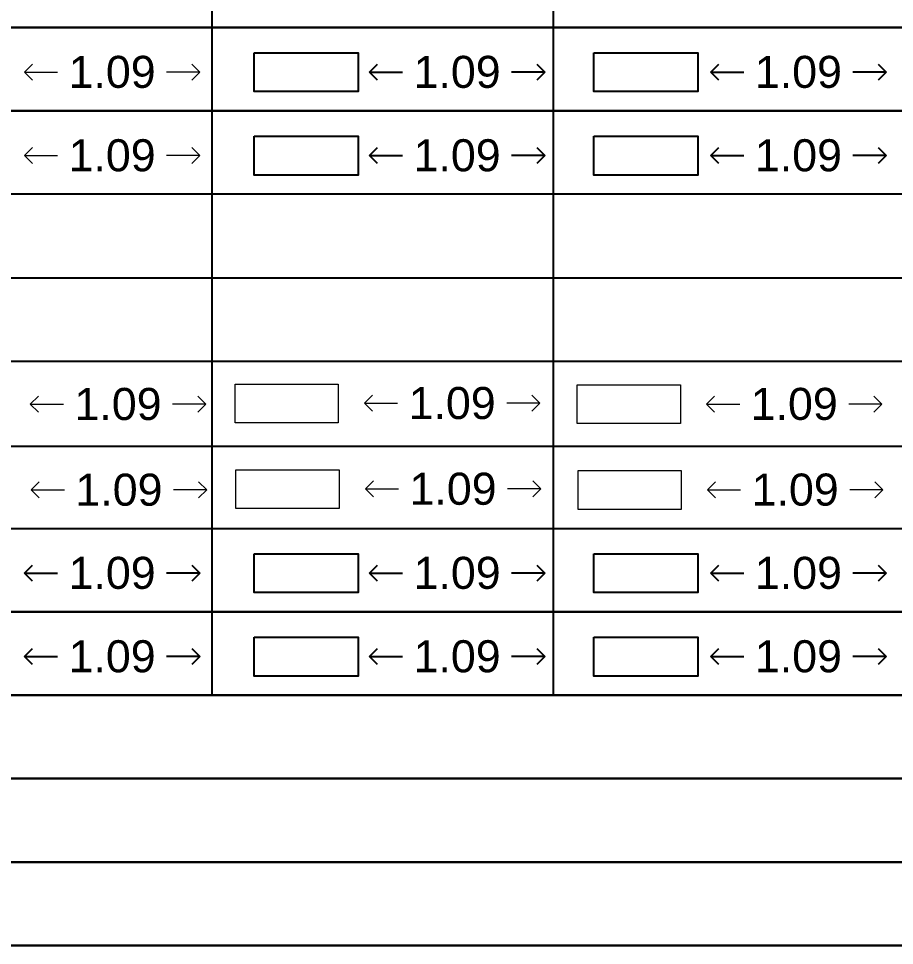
# Model space of a CAD drawing. Header units: millimetres. Extents: x -9481 to -9286, y 28706 to 28853.
# Drawn here: x -9452.65 to -9447.18, y 28750.97 to 28756.75 of the extents above; entities that cross this region are included whole.
import ezdxf

# ---------------------------------------------------------------- set-up
doc = ezdxf.new("R2010")
doc.units = ezdxf.units.MM
doc.header["$PDMODE"] = 34
doc.header["$PDSIZE"] = -15
doc.linetypes.add('CONTINULUS', pattern=[0])
for name, color, linetype, lineweight in [('BLK_1_FLR_2_REGULAR_ROOM_1', 7, 'Continuous', 0), ('BLK_1_FLR_3_SERVICE_FLOOR', 7, 'Continuous', 0), ('BLK_1_FLR_3_SERVICE_FLOOR_EXISTING', 7, 'Continuous', 0), ('BLK_1_FLR_4_SERVICE_FLOOR', 7, 'Continuous', 0), ('BLK_1_FLR_4_SERVICE_FLOOR_EXISTING', 7, 'Continuous', 0), ('BLK_1_FLR_5_SERVICE_FLOOR', 7, 'Continuous', 0), ('BLK_1_FLR_5_SERVICE_FLOOR_EXISTING', 7, 'Continuous', 0), ('PLAN', 7, 'Continuous', 40)]:
    doc.layers.add(name, color=color, linetype=linetype, lineweight=lineweight)
for name, color, linetype in [('BLK_1_FLR_2_ROOM_1_MEZ_AREA_1', 11, 'Continuous'), ('BLK_1_FLR_2_ROOM_2_MEZ_AREA_1', 11, 'Continuous'), ('BLK_1_FLR_3_REGULAR_ROOM_1', 7, 'Continuous'), ('BLK_1_FLR_3_ROOM_1_MEZ_AREA_1', 11, 'Continuous'), ('BLK_1_FLR_3_ROOM_2_MEZ_AREA_1', 11, 'Continuous'), ('BLK_1_FLR_4_ROOM_1_MEZ_AREA_1', 11, 'Continuous'), ('BLK_1_FLR_4_ROOM_2_MEZ_AREA_1', 11, 'Continuous'), ('BLK_1_PLANTATION_GREENSTRIP', 7, 'Continuous')]:
    doc.layers.add(name, color=color, linetype=linetype)
doc.layers.add('BLK_1_FLR_4_REGULAR_ROOM_1', color=7, linetype='Continuous', plot=False)
doc.styles.add('Arial', font='arial.ttf', dxfattribs={"height": 0.2})
doc.styles.add('style2', font='arial.ttf', dxfattribs={"height": 0.3})
doc.dimstyles.new('INT DIM', dxfattribs={"dimtxt": 0.3, "dimasz": 0.1, "dimexe": 0.18, "dimexo": 0.0625, "dimgap": 0.09, "dimtad": 0, "dimzin": 0, "dimdsep": 46, "dimtxsty": 'style2', "dimblk": 'OPEN90', "dimcen": 0.09, "dimse1": 1, "dimse2": 1, "dimclrd": 250, "dimclrt": 256, "dimadec": 0, "dimazin": 0, "dimtfac": 1, "dimtofl": 0, "dimtmove": 0, "dimatfit": 3, "dimfxl": 0, "dimtolj": 1, "dimtzin": 0, "dimlwd": -1, "dimarcsym": 0})

# ---------------------------------------------------------------- blocks, each defined once
blk = doc.blocks.new('J4')
blk.add_lwpolyline([(-9435.4551, 28796.7712), (-9396.4272, 28796.7712), (-9396.4272, 28795.9979), (-9435.4551, 28795.9979), (-9435.4551, 28796.7712)], close=True)
blk = doc.blocks.new('_Open90')
at = {"layer": 'PLAN', "color": 0, "lineweight": -2}
for p, q in [((0, 0), (-1, 0)), ((-0.5, 0.5), (0, 0)), ((0, 0), (-0.5, -0.5))]:
    blk.add_line(p, q, dxfattribs=at)
blk = doc.blocks.new('*D186')
at = {"layer": 'BLK_1_FLR_2_REGULAR_ROOM_1', "color": 250}
for p, q in [((-9452.509323, 28756.418424), (-9452.402135, 28756.418424)), ((-9451.614347, 28756.418424), (-9451.721535, 28756.418424))]:
    blk.add_line(p, q, dxfattribs=at)
at = {"layer": 'Defpoints', "color": 0}
for p in [(-9452.609323, 28756.538499), (-9451.514347, 28756.538499), (-9451.514347, 28756.418424)]:
    blk.add_point(p, dxfattribs=at)
at = {"layer": 'BLK_1_FLR_2_REGULAR_ROOM_1', "color": 250, "xscale": 0.1, "yscale": 0.1, "zscale": 0.1, "rotation": 180}
blk.add_blockref('_Open90', (-9452.609323, 28756.418424), dxfattribs=at)
at = {"layer": 'BLK_1_FLR_2_REGULAR_ROOM_1', "color": 250, "xscale": 0.1, "yscale": 0.1, "zscale": 0.1}
blk.add_blockref('_Open90', (-9451.514347, 28756.418424), dxfattribs=at)
at = {"layer": 'BLK_1_FLR_2_REGULAR_ROOM_1', "linetype": 'CONTINULUS', "ltscale": 0.05, "insert": (-9452.061835, 28756.418424), "char_height": 0.2, "attachment_point": 5, "style": 'Arial'}
blk.add_mtext('\\A1;1.09', dxfattribs=at)
blk = doc.blocks.new('*D187')
at = {"layer": 'BLK_1_FLR_3_REGULAR_ROOM_1', "color": 250}
for p, q in [((-9450.355799, 28756.418424), (-9450.248611, 28756.418424)), ((-9449.460823, 28756.418424), (-9449.568011, 28756.418424))]:
    blk.add_line(p, q, dxfattribs=at)
at = {"layer": 'Defpoints', "color": 0}
for p in [(-9450.455799, 28756.538499), (-9449.360823, 28756.538499), (-9449.360823, 28756.418424)]:
    blk.add_point(p, dxfattribs=at)
at = {"layer": 'BLK_1_FLR_3_REGULAR_ROOM_1', "color": 250, "xscale": 0.1, "yscale": 0.1, "zscale": 0.1, "rotation": 180}
blk.add_blockref('_Open90', (-9450.455799, 28756.418424), dxfattribs=at)
at = {"layer": 'BLK_1_FLR_3_REGULAR_ROOM_1', "color": 250, "xscale": 0.1, "yscale": 0.1, "zscale": 0.1}
blk.add_blockref('_Open90', (-9449.360823, 28756.418424), dxfattribs=at)
at = {"layer": 'BLK_1_FLR_3_REGULAR_ROOM_1', "linetype": 'CONTINULUS', "ltscale": 0.05, "insert": (-9449.908311, 28756.418424), "char_height": 0.2, "attachment_point": 5, "style": 'Arial'}
blk.add_mtext('\\A1;1.09', dxfattribs=at)
blk = doc.blocks.new('*D188')
at = {"layer": 'BLK_1_FLR_4_REGULAR_ROOM_1', "color": 250}
for p, q in [((-9448.225369, 28756.418424), (-9448.118181, 28756.418424)), ((-9447.330393, 28756.418424), (-9447.437581, 28756.418424))]:
    blk.add_line(p, q, dxfattribs=at)
at = {"layer": 'Defpoints', "color": 0}
for p in [(-9448.325369, 28756.538499), (-9447.230393, 28756.538499), (-9447.230393, 28756.418424)]:
    blk.add_point(p, dxfattribs=at)
at = {"layer": 'BLK_1_FLR_4_REGULAR_ROOM_1', "color": 250, "xscale": 0.1, "yscale": 0.1, "zscale": 0.1, "rotation": 180}
blk.add_blockref('_Open90', (-9448.325369, 28756.418424), dxfattribs=at)
at = {"layer": 'BLK_1_FLR_4_REGULAR_ROOM_1', "color": 250, "xscale": 0.1, "yscale": 0.1, "zscale": 0.1}
blk.add_blockref('_Open90', (-9447.230393, 28756.418424), dxfattribs=at)
at = {"layer": 'BLK_1_FLR_4_REGULAR_ROOM_1', "linetype": 'CONTINULUS', "ltscale": 0.05, "insert": (-9447.777881, 28756.418424), "char_height": 0.2, "attachment_point": 5, "style": 'Arial'}
blk.add_mtext('\\A1;1.09', dxfattribs=at)
blk = doc.blocks.new('*D193')
at = {"layer": 'BLK_1_FLR_2_REGULAR_ROOM_1', "color": 250}
for p, q in [((-9452.509323, 28755.897777), (-9452.402135, 28755.897777)), ((-9451.614347, 28755.897777), (-9451.721535, 28755.897777))]:
    blk.add_line(p, q, dxfattribs=at)
at = {"layer": 'Defpoints', "color": 0}
for p in [(-9452.609323, 28756.017852), (-9451.514347, 28756.017852), (-9451.514347, 28755.897777)]:
    blk.add_point(p, dxfattribs=at)
at = {"layer": 'BLK_1_FLR_2_REGULAR_ROOM_1', "color": 250, "xscale": 0.1, "yscale": 0.1, "zscale": 0.1, "rotation": 180}
blk.add_blockref('_Open90', (-9452.609323, 28755.897777), dxfattribs=at)
at = {"layer": 'BLK_1_FLR_2_REGULAR_ROOM_1', "color": 250, "xscale": 0.1, "yscale": 0.1, "zscale": 0.1}
blk.add_blockref('_Open90', (-9451.514347, 28755.897777), dxfattribs=at)
at = {"layer": 'BLK_1_FLR_2_REGULAR_ROOM_1', "linetype": 'CONTINULUS', "ltscale": 0.05, "insert": (-9452.061835, 28755.897777), "char_height": 0.2, "attachment_point": 5, "style": 'Arial'}
blk.add_mtext('\\A1;1.09', dxfattribs=at)
blk = doc.blocks.new('*D194')
at = {"layer": 'BLK_1_FLR_3_REGULAR_ROOM_1', "color": 250}
for p, q in [((-9450.355799, 28755.897777), (-9450.248611, 28755.897777)), ((-9449.460823, 28755.897777), (-9449.568011, 28755.897777))]:
    blk.add_line(p, q, dxfattribs=at)
at = {"layer": 'Defpoints', "color": 0}
for p in [(-9450.455799, 28756.017852), (-9449.360823, 28756.017852), (-9449.360823, 28755.897777)]:
    blk.add_point(p, dxfattribs=at)
at = {"layer": 'BLK_1_FLR_3_REGULAR_ROOM_1', "color": 250, "xscale": 0.1, "yscale": 0.1, "zscale": 0.1, "rotation": 180}
blk.add_blockref('_Open90', (-9450.455799, 28755.897777), dxfattribs=at)
at = {"layer": 'BLK_1_FLR_3_REGULAR_ROOM_1', "color": 250, "xscale": 0.1, "yscale": 0.1, "zscale": 0.1}
blk.add_blockref('_Open90', (-9449.360823, 28755.897777), dxfattribs=at)
at = {"layer": 'BLK_1_FLR_3_REGULAR_ROOM_1', "linetype": 'CONTINULUS', "ltscale": 0.05, "insert": (-9449.908311, 28755.897777), "char_height": 0.2, "attachment_point": 5, "style": 'Arial'}
blk.add_mtext('\\A1;1.09', dxfattribs=at)
blk = doc.blocks.new('*D195')
at = {"layer": 'BLK_1_FLR_4_REGULAR_ROOM_1', "color": 250}
for p, q in [((-9448.225369, 28755.897777), (-9448.118181, 28755.897777)), ((-9447.330393, 28755.897777), (-9447.437581, 28755.897777))]:
    blk.add_line(p, q, dxfattribs=at)
at = {"layer": 'Defpoints', "color": 0}
for p in [(-9448.325369, 28756.017852), (-9447.230393, 28756.017852), (-9447.230393, 28755.897777)]:
    blk.add_point(p, dxfattribs=at)
at = {"layer": 'BLK_1_FLR_4_REGULAR_ROOM_1', "color": 250, "xscale": 0.1, "yscale": 0.1, "zscale": 0.1, "rotation": 180}
blk.add_blockref('_Open90', (-9448.325369, 28755.897777), dxfattribs=at)
at = {"layer": 'BLK_1_FLR_4_REGULAR_ROOM_1', "color": 250, "xscale": 0.1, "yscale": 0.1, "zscale": 0.1}
blk.add_blockref('_Open90', (-9447.230393, 28755.897777), dxfattribs=at)
at = {"layer": 'BLK_1_FLR_4_REGULAR_ROOM_1', "linetype": 'CONTINULUS', "ltscale": 0.05, "insert": (-9447.777881, 28755.897777), "char_height": 0.2, "attachment_point": 5, "style": 'Arial'}
blk.add_mtext('\\A1;1.09', dxfattribs=at)
blk = doc.blocks.new('*D270')
at = {"layer": 'BLK_1_FLR_2_ROOM_1_MEZ_AREA_1', "color": 250, "ltscale": 0.05}
for p, q in [((-9452.509323, 28753.291536), (-9452.402135, 28753.291536)), ((-9451.614347, 28753.291536), (-9451.721535, 28753.291536))]:
    blk.add_line(p, q, dxfattribs=at)
at = {"layer": 'Defpoints', "color": 0}
for p in [(-9452.609323, 28753.411611), (-9451.514347, 28753.411611), (-9451.514347, 28753.291536)]:
    blk.add_point(p, dxfattribs=at)
at = {"layer": 'BLK_1_FLR_2_ROOM_1_MEZ_AREA_1', "color": 250, "xscale": 0.1, "yscale": 0.1, "zscale": 0.1, "rotation": 180}
blk.add_blockref('_Open90', (-9452.609323, 28753.291536), dxfattribs=at)
at = {"layer": 'BLK_1_FLR_2_ROOM_1_MEZ_AREA_1', "color": 250, "xscale": 0.1, "yscale": 0.1, "zscale": 0.1}
blk.add_blockref('_Open90', (-9451.514347, 28753.291536), dxfattribs=at)
at = {"layer": 'BLK_1_FLR_2_ROOM_1_MEZ_AREA_1', "linetype": 'CONTINULUS', "ltscale": 0.05, "insert": (-9452.061835, 28753.291536), "char_height": 0.2, "attachment_point": 5, "style": 'Arial'}
blk.add_mtext('\\A1;1.09', dxfattribs=at)
blk = doc.blocks.new('*D271')
at = {"layer": 'BLK_1_FLR_3_ROOM_1_MEZ_AREA_1', "color": 250, "ltscale": 0.05}
for p, q in [((-9450.355799, 28753.291536), (-9450.248611, 28753.291536)), ((-9449.460823, 28753.291536), (-9449.568011, 28753.291536))]:
    blk.add_line(p, q, dxfattribs=at)
at = {"layer": 'Defpoints', "color": 0}
for p in [(-9450.455799, 28753.411611), (-9449.360823, 28753.411611), (-9449.360823, 28753.291536)]:
    blk.add_point(p, dxfattribs=at)
at = {"layer": 'BLK_1_FLR_3_ROOM_1_MEZ_AREA_1', "color": 250, "xscale": 0.1, "yscale": 0.1, "zscale": 0.1, "rotation": 180}
blk.add_blockref('_Open90', (-9450.455799, 28753.291536), dxfattribs=at)
at = {"layer": 'BLK_1_FLR_3_ROOM_1_MEZ_AREA_1', "color": 250, "xscale": 0.1, "yscale": 0.1, "zscale": 0.1}
blk.add_blockref('_Open90', (-9449.360823, 28753.291536), dxfattribs=at)
at = {"layer": 'BLK_1_FLR_3_ROOM_1_MEZ_AREA_1', "linetype": 'CONTINULUS', "ltscale": 0.05, "insert": (-9449.908311, 28753.291536), "char_height": 0.2, "attachment_point": 5, "style": 'Arial'}
blk.add_mtext('\\A1;1.09', dxfattribs=at)
blk = doc.blocks.new('*D272')
at = {"layer": 'BLK_1_FLR_4_ROOM_1_MEZ_AREA_1', "color": 250, "ltscale": 0.05}
for p, q in [((-9448.225369, 28753.291536), (-9448.118181, 28753.291536)), ((-9447.330393, 28753.291536), (-9447.437581, 28753.291536))]:
    blk.add_line(p, q, dxfattribs=at)
at = {"layer": 'Defpoints', "color": 0}
for p in [(-9448.325369, 28753.411611), (-9447.230393, 28753.411611), (-9447.230393, 28753.291536)]:
    blk.add_point(p, dxfattribs=at)
at = {"layer": 'BLK_1_FLR_4_ROOM_1_MEZ_AREA_1', "color": 250, "xscale": 0.1, "yscale": 0.1, "zscale": 0.1, "rotation": 180}
blk.add_blockref('_Open90', (-9448.325369, 28753.291536), dxfattribs=at)
at = {"layer": 'BLK_1_FLR_4_ROOM_1_MEZ_AREA_1', "color": 250, "xscale": 0.1, "yscale": 0.1, "zscale": 0.1}
blk.add_blockref('_Open90', (-9447.230393, 28753.291536), dxfattribs=at)
at = {"layer": 'BLK_1_FLR_4_ROOM_1_MEZ_AREA_1', "linetype": 'CONTINULUS', "ltscale": 0.05, "insert": (-9447.777881, 28753.291536), "char_height": 0.2, "attachment_point": 5, "style": 'Arial'}
blk.add_mtext('\\A1;1.09', dxfattribs=at)
blk = doc.blocks.new('*D277')
at = {"layer": 'BLK_1_FLR_2_ROOM_2_MEZ_AREA_1', "color": 250, "ltscale": 0.05}
for p, q in [((-9452.509323, 28752.770889), (-9452.402135, 28752.770889)), ((-9451.614347, 28752.770889), (-9451.721535, 28752.770889))]:
    blk.add_line(p, q, dxfattribs=at)
at = {"layer": 'Defpoints', "color": 0}
for p in [(-9452.609323, 28752.890964), (-9451.514347, 28752.890964), (-9451.514347, 28752.770889)]:
    blk.add_point(p, dxfattribs=at)
at = {"layer": 'BLK_1_FLR_2_ROOM_2_MEZ_AREA_1', "color": 250, "xscale": 0.1, "yscale": 0.1, "zscale": 0.1, "rotation": 180}
blk.add_blockref('_Open90', (-9452.609323, 28752.770889), dxfattribs=at)
at = {"layer": 'BLK_1_FLR_2_ROOM_2_MEZ_AREA_1', "color": 250, "xscale": 0.1, "yscale": 0.1, "zscale": 0.1}
blk.add_blockref('_Open90', (-9451.514347, 28752.770889), dxfattribs=at)
at = {"layer": 'BLK_1_FLR_2_ROOM_2_MEZ_AREA_1', "linetype": 'CONTINULUS', "ltscale": 0.05, "insert": (-9452.061835, 28752.770889), "char_height": 0.2, "attachment_point": 5, "style": 'Arial'}
blk.add_mtext('\\A1;1.09', dxfattribs=at)
blk = doc.blocks.new('*D278')
at = {"layer": 'BLK_1_FLR_3_ROOM_2_MEZ_AREA_1', "color": 250, "ltscale": 0.05}
for p, q in [((-9450.355799, 28752.770889), (-9450.248611, 28752.770889)), ((-9449.460823, 28752.770889), (-9449.568011, 28752.770889))]:
    blk.add_line(p, q, dxfattribs=at)
at = {"layer": 'Defpoints', "color": 0}
for p in [(-9450.455799, 28752.890964), (-9449.360823, 28752.890964), (-9449.360823, 28752.770889)]:
    blk.add_point(p, dxfattribs=at)
at = {"layer": 'BLK_1_FLR_3_ROOM_2_MEZ_AREA_1', "color": 250, "xscale": 0.1, "yscale": 0.1, "zscale": 0.1, "rotation": 180}
blk.add_blockref('_Open90', (-9450.455799, 28752.770889), dxfattribs=at)
at = {"layer": 'BLK_1_FLR_3_ROOM_2_MEZ_AREA_1', "color": 250, "xscale": 0.1, "yscale": 0.1, "zscale": 0.1}
blk.add_blockref('_Open90', (-9449.360823, 28752.770889), dxfattribs=at)
at = {"layer": 'BLK_1_FLR_3_ROOM_2_MEZ_AREA_1', "linetype": 'CONTINULUS', "ltscale": 0.05, "insert": (-9449.908311, 28752.770889), "char_height": 0.2, "attachment_point": 5, "style": 'Arial'}
blk.add_mtext('\\A1;1.09', dxfattribs=at)
blk = doc.blocks.new('*D279')
at = {"layer": 'BLK_1_FLR_4_ROOM_2_MEZ_AREA_1', "color": 250, "ltscale": 0.05}
for p, q in [((-9448.225369, 28752.770889), (-9448.118181, 28752.770889)), ((-9447.330393, 28752.770889), (-9447.437581, 28752.770889))]:
    blk.add_line(p, q, dxfattribs=at)
at = {"layer": 'Defpoints', "color": 0}
for p in [(-9448.325369, 28752.890964), (-9447.230393, 28752.890964), (-9447.230393, 28752.770889)]:
    blk.add_point(p, dxfattribs=at)
at = {"layer": 'BLK_1_FLR_4_ROOM_2_MEZ_AREA_1', "color": 250, "xscale": 0.1, "yscale": 0.1, "zscale": 0.1, "rotation": 180}
blk.add_blockref('_Open90', (-9448.325369, 28752.770889), dxfattribs=at)
at = {"layer": 'BLK_1_FLR_4_ROOM_2_MEZ_AREA_1', "color": 250, "xscale": 0.1, "yscale": 0.1, "zscale": 0.1}
blk.add_blockref('_Open90', (-9447.230393, 28752.770889), dxfattribs=at)
at = {"layer": 'BLK_1_FLR_4_ROOM_2_MEZ_AREA_1', "linetype": 'CONTINULUS', "ltscale": 0.05, "insert": (-9447.777881, 28752.770889), "char_height": 0.2, "attachment_point": 5, "style": 'Arial'}
blk.add_mtext('\\A1;1.09', dxfattribs=at)
blk = doc.blocks.new('*D323')
at = {"layer": 'BLK_1_FLR_3_SERVICE_FLOOR', "color": 250, "ltscale": 0.05}
for p, q in [((-9452.472257, 28754.345585), (-9452.365068, 28754.345585)), ((-9451.57728, 28754.345585), (-9451.684468, 28754.345585))]:
    blk.add_line(p, q, dxfattribs=at)
at = {"layer": 'Defpoints', "color": 0}
for p in [(-9452.572257, 28754.465659), (-9451.47728, 28754.465659), (-9451.47728, 28754.345585)]:
    blk.add_point(p, dxfattribs=at)
at = {"layer": 'BLK_1_FLR_3_SERVICE_FLOOR', "color": 250, "xscale": 0.1, "yscale": 0.1, "zscale": 0.1, "rotation": 180}
blk.add_blockref('_Open90', (-9452.572257, 28754.345585), dxfattribs=at)
at = {"layer": 'BLK_1_FLR_3_SERVICE_FLOOR', "color": 250, "xscale": 0.1, "yscale": 0.1, "zscale": 0.1}
blk.add_blockref('_Open90', (-9451.47728, 28754.345585), dxfattribs=at)
at = {"layer": 'BLK_1_FLR_3_SERVICE_FLOOR', "linetype": 'CONTINULUS', "ltscale": 0.05, "insert": (-9452.024768, 28754.345585), "char_height": 0.2, "attachment_point": 5, "style": 'Arial'}
blk.add_mtext('\\A1;1.09', dxfattribs=at)
blk = doc.blocks.new('*D324')
at = {"layer": 'BLK_1_FLR_4_SERVICE_FLOOR', "color": 250, "ltscale": 0.05}
for p, q in [((-9450.386752, 28754.351485), (-9450.279564, 28754.351485)), ((-9449.491776, 28754.351485), (-9449.598964, 28754.351485))]:
    blk.add_line(p, q, dxfattribs=at)
at = {"layer": 'Defpoints', "color": 0}
for p in [(-9450.486752, 28754.47156), (-9449.391776, 28754.47156), (-9449.391776, 28754.351485)]:
    blk.add_point(p, dxfattribs=at)
at = {"layer": 'BLK_1_FLR_4_SERVICE_FLOOR', "color": 250, "xscale": 0.1, "yscale": 0.1, "zscale": 0.1, "rotation": 180}
blk.add_blockref('_Open90', (-9450.486752, 28754.351485), dxfattribs=at)
at = {"layer": 'BLK_1_FLR_4_SERVICE_FLOOR', "color": 250, "xscale": 0.1, "yscale": 0.1, "zscale": 0.1}
blk.add_blockref('_Open90', (-9449.391776, 28754.351485), dxfattribs=at)
at = {"layer": 'BLK_1_FLR_4_SERVICE_FLOOR', "linetype": 'CONTINULUS', "ltscale": 0.05, "insert": (-9449.939264, 28754.351485), "char_height": 0.2, "attachment_point": 5, "style": 'Arial'}
blk.add_mtext('\\A1;1.09', dxfattribs=at)
blk = doc.blocks.new('*D325')
at = {"layer": 'BLK_1_FLR_5_SERVICE_FLOOR', "color": 250, "ltscale": 0.05}
for p, q in [((-9448.251436, 28754.346187), (-9448.144248, 28754.346187)), ((-9447.35646, 28754.346187), (-9447.463648, 28754.346187))]:
    blk.add_line(p, q, dxfattribs=at)
at = {"layer": 'Defpoints', "color": 0}
for p in [(-9448.351436, 28754.466261), (-9447.25646, 28754.466261), (-9447.25646, 28754.346187)]:
    blk.add_point(p, dxfattribs=at)
at = {"layer": 'BLK_1_FLR_5_SERVICE_FLOOR', "color": 250, "xscale": 0.1, "yscale": 0.1, "zscale": 0.1, "rotation": 180}
blk.add_blockref('_Open90', (-9448.351436, 28754.346187), dxfattribs=at)
at = {"layer": 'BLK_1_FLR_5_SERVICE_FLOOR', "color": 250, "xscale": 0.1, "yscale": 0.1, "zscale": 0.1}
blk.add_blockref('_Open90', (-9447.25646, 28754.346187), dxfattribs=at)
at = {"layer": 'BLK_1_FLR_5_SERVICE_FLOOR', "linetype": 'CONTINULUS', "ltscale": 0.05, "insert": (-9447.803948, 28754.346187), "char_height": 0.2, "attachment_point": 5, "style": 'Arial'}
blk.add_mtext('\\A1;1.09', dxfattribs=at)
blk = doc.blocks.new('*D330')
at = {"layer": 'BLK_1_FLR_3_SERVICE_FLOOR_EXISTING', "color": 250, "ltscale": 0.05}
for p, q in [((-9452.466546, 28753.810582), (-9452.359358, 28753.810582)), ((-9451.57157, 28753.810582), (-9451.678758, 28753.810582))]:
    blk.add_line(p, q, dxfattribs=at)
at = {"layer": 'Defpoints', "color": 0}
for p in [(-9452.566546, 28753.930656), (-9451.47157, 28753.930656), (-9451.47157, 28753.810582)]:
    blk.add_point(p, dxfattribs=at)
at = {"layer": 'BLK_1_FLR_3_SERVICE_FLOOR_EXISTING', "color": 250, "xscale": 0.1, "yscale": 0.1, "zscale": 0.1, "rotation": 180}
blk.add_blockref('_Open90', (-9452.566546, 28753.810582), dxfattribs=at)
at = {"layer": 'BLK_1_FLR_3_SERVICE_FLOOR_EXISTING', "color": 250, "xscale": 0.1, "yscale": 0.1, "zscale": 0.1}
blk.add_blockref('_Open90', (-9451.47157, 28753.810582), dxfattribs=at)
at = {"layer": 'BLK_1_FLR_3_SERVICE_FLOOR_EXISTING', "linetype": 'CONTINULUS', "ltscale": 0.05, "insert": (-9452.019058, 28753.810582), "char_height": 0.2, "attachment_point": 5, "style": 'Arial'}
blk.add_mtext('\\A1;1.09', dxfattribs=at)
blk = doc.blocks.new('*D331')
at = {"layer": 'BLK_1_FLR_4_SERVICE_FLOOR_EXISTING', "color": 250, "ltscale": 0.05}
for p, q in [((-9450.381041, 28753.816482), (-9450.273853, 28753.816482)), ((-9449.486065, 28753.816482), (-9449.593253, 28753.816482))]:
    blk.add_line(p, q, dxfattribs=at)
at = {"layer": 'Defpoints', "color": 0}
for p in [(-9450.481041, 28753.936557), (-9449.386065, 28753.936557), (-9449.386065, 28753.816482)]:
    blk.add_point(p, dxfattribs=at)
at = {"layer": 'BLK_1_FLR_4_SERVICE_FLOOR_EXISTING', "color": 250, "xscale": 0.1, "yscale": 0.1, "zscale": 0.1, "rotation": 180}
blk.add_blockref('_Open90', (-9450.481041, 28753.816482), dxfattribs=at)
at = {"layer": 'BLK_1_FLR_4_SERVICE_FLOOR_EXISTING', "color": 250, "xscale": 0.1, "yscale": 0.1, "zscale": 0.1}
blk.add_blockref('_Open90', (-9449.386065, 28753.816482), dxfattribs=at)
at = {"layer": 'BLK_1_FLR_4_SERVICE_FLOOR_EXISTING', "linetype": 'CONTINULUS', "ltscale": 0.05, "insert": (-9449.933553, 28753.816482), "char_height": 0.2, "attachment_point": 5, "style": 'Arial'}
blk.add_mtext('\\A1;1.09', dxfattribs=at)
blk = doc.blocks.new('*D332')
at = {"layer": 'BLK_1_FLR_5_SERVICE_FLOOR_EXISTING', "color": 250, "ltscale": 0.05}
for p, q in [((-9448.245726, 28753.811184), (-9448.138537, 28753.811184)), ((-9447.350749, 28753.811184), (-9447.457937, 28753.811184))]:
    blk.add_line(p, q, dxfattribs=at)
at = {"layer": 'Defpoints', "color": 0}
for p in [(-9448.345726, 28753.931258), (-9447.250749, 28753.931258), (-9447.250749, 28753.811184)]:
    blk.add_point(p, dxfattribs=at)
at = {"layer": 'BLK_1_FLR_5_SERVICE_FLOOR_EXISTING', "color": 250, "xscale": 0.1, "yscale": 0.1, "zscale": 0.1, "rotation": 180}
blk.add_blockref('_Open90', (-9448.345726, 28753.811184), dxfattribs=at)
at = {"layer": 'BLK_1_FLR_5_SERVICE_FLOOR_EXISTING', "color": 250, "xscale": 0.1, "yscale": 0.1, "zscale": 0.1}
blk.add_blockref('_Open90', (-9447.250749, 28753.811184), dxfattribs=at)
at = {"layer": 'BLK_1_FLR_5_SERVICE_FLOOR_EXISTING', "linetype": 'CONTINULUS', "ltscale": 0.05, "insert": (-9447.798237, 28753.811184), "char_height": 0.2, "attachment_point": 5, "style": 'Arial'}
blk.add_mtext('\\A1;1.09', dxfattribs=at)

msp = doc.modelspace()

# ---------------------------------------------------------------- linework, layer by layer
for p, q in [((-9451.440064, 28757.218053), (-9451.440064, 28756.697407)), ((-9449.308551, 28757.218053), (-9449.308551, 28756.697407)), ((-9451.440064, 28756.697407), (-9451.440064, 28756.17676)), ((-9449.308551, 28756.697407), (-9449.308551, 28756.17676)), ((-9451.440064, 28756.17676), (-9451.440064, 28755.656113)), ((-9451.440064, 28756.175256), (-9451.440064, 28755.654609)), ((-9451.440064, 28756.175256), (-9451.440064, 28753.570518)), ((-9449.308551, 28756.17676), (-9449.308551, 28755.656113)), ((-9449.308551, 28756.175256), (-9449.308551, 28755.654609)), ((-9449.308551, 28756.175256), (-9449.308551, 28753.570518)), ((-9481.2579, 28755.13341), (-9442.229952, 28755.13341)), ((-9481.2579, 28754.615072), (-9442.229952, 28754.615072)), ((-9481.2579, 28754.08302), (-9442.229952, 28754.08302)), ((-9451.440064, 28753.570518), (-9451.440064, 28753.049871)), ((-9449.308551, 28753.570518), (-9449.308551, 28753.049871)), ((-9451.440064, 28753.049871), (-9451.440064, 28752.529224)), ((-9449.308551, 28753.049871), (-9449.308551, 28752.529224))]:
    msp.add_line(p, q)
for points in [[(-9461.731845, 28757.218053), (-9442.229952, 28757.218053), (-9442.229952, 28756.697407), (-9461.731845, 28756.697407)], [(-9461.731845, 28756.697407), (-9442.229952, 28756.697407), (-9442.229952, 28756.17676), (-9461.731845, 28756.17676)], [(-9461.731845, 28756.17676), (-9442.229952, 28756.17676), (-9442.229952, 28755.656113), (-9481.2579, 28755.656113)], [(-9481.2579, 28752.529224), (-9481.2579, 28753.570518), (-9442.229952, 28753.570518), (-9442.229952, 28753.049871), (-9457.862239, 28753.049871)], [(-9457.862239, 28753.049871), (-9442.229952, 28753.049871), (-9442.229952, 28752.529224), (-9481.2579, 28752.529224), (-9481.2579, 28753.049871)], [(-9481.2579, 28752.008577), (-9481.2579, 28752.529224), (-9442.229952, 28752.529224), (-9442.229952, 28752.008577), (-9457.862239, 28752.008577)], [(-9470.864214, 28752.008577), (-9442.229952, 28752.008577), (-9442.229952, 28751.48793), (-9457.862239, 28751.48793)], [(-9461.731845, 28751.48793), (-9442.229952, 28751.48793), (-9442.229952, 28750.967284), (-9481.2579, 28750.967284), (-9481.2579, 28751.48793)]]:
    msp.add_lwpolyline(points)
at = {"layer": 'BLK_1_FLR_3_REGULAR_ROOM_1', "color": 36}
msp.add_lwpolyline([(-9451.174257, 28756.538499), (-9450.525076, 28756.538499), (-9450.525076, 28756.29635), (-9451.174257, 28756.29635)], close=True, dxfattribs=at)
at = {"layer": 'BLK_1_FLR_3_REGULAR_ROOM_1', "color": 37}
msp.add_lwpolyline([(-9451.174257, 28756.017852), (-9450.525076, 28756.017852), (-9450.525076, 28755.775703), (-9451.174257, 28755.775703)], close=True, dxfattribs=at)
at = {"layer": 'BLK_1_FLR_3_ROOM_1_MEZ_AREA_1', "color": 11, "linetype": 'CONTINULUS', "ltscale": 0.05}
msp.add_lwpolyline([(-9451.174257, 28753.411611), (-9450.525076, 28753.411611), (-9450.525076, 28753.169461), (-9451.174257, 28753.169461)], close=True, dxfattribs=at)
at = {"layer": 'BLK_1_FLR_3_ROOM_2_MEZ_AREA_1', "color": 11, "linetype": 'CONTINULUS', "ltscale": 0.05}
msp.add_lwpolyline([(-9451.174257, 28752.890964), (-9450.525076, 28752.890964), (-9450.525076, 28752.648814), (-9451.174257, 28752.648814)], close=True, dxfattribs=at)
at = {"layer": 'BLK_1_FLR_4_REGULAR_ROOM_1', "color": 36}
msp.add_lwpolyline([(-9449.055205, 28756.538499), (-9448.406024, 28756.538499), (-9448.406024, 28756.29635), (-9449.055205, 28756.29635)], close=True, dxfattribs=at)
at = {"layer": 'BLK_1_FLR_4_REGULAR_ROOM_1', "color": 37}
msp.add_lwpolyline([(-9449.055205, 28756.017852), (-9448.406024, 28756.017852), (-9448.406024, 28755.775703), (-9449.055205, 28755.775703)], close=True, dxfattribs=at)
at = {"layer": 'BLK_1_FLR_4_ROOM_1_MEZ_AREA_1', "color": 11, "linetype": 'CONTINULUS', "ltscale": 0.05}
msp.add_lwpolyline([(-9449.055205, 28753.411611), (-9448.406024, 28753.411611), (-9448.406024, 28753.169461), (-9449.055205, 28753.169461)], close=True, dxfattribs=at)
at = {"layer": 'BLK_1_FLR_4_ROOM_2_MEZ_AREA_1', "color": 11, "linetype": 'CONTINULUS', "ltscale": 0.05}
msp.add_lwpolyline([(-9449.055205, 28752.890964), (-9448.406024, 28752.890964), (-9448.406024, 28752.648814), (-9449.055205, 28752.648814)], close=True, dxfattribs=at)
at = {"layer": 'BLK_1_FLR_4_SERVICE_FLOOR', "color": 11, "linetype": 'CONTINULUS', "ltscale": 0.05}
msp.add_lwpolyline([(-9451.294561, 28754.471534), (-9450.65015, 28754.471534), (-9450.65015, 28754.229385), (-9451.294561, 28754.229385)], close=True, dxfattribs=at)
at = {"layer": 'BLK_1_FLR_4_SERVICE_FLOOR_EXISTING', "color": 11, "linetype": 'CONTINULUS', "ltscale": 0.05}
msp.add_lwpolyline([(-9451.28885, 28753.936531), (-9450.64444, 28753.936531), (-9450.64444, 28753.694382), (-9451.28885, 28753.694382)], close=True, dxfattribs=at)
at = {"layer": 'BLK_1_FLR_5_SERVICE_FLOOR', "color": 11, "linetype": 'CONTINULUS', "ltscale": 0.05}
msp.add_lwpolyline([(-9449.159245, 28754.466236), (-9448.514834, 28754.466236), (-9448.514834, 28754.224087), (-9449.159245, 28754.224087)], close=True, dxfattribs=at)
at = {"layer": 'BLK_1_FLR_5_SERVICE_FLOOR_EXISTING', "color": 11, "linetype": 'CONTINULUS', "ltscale": 0.05}
msp.add_lwpolyline([(-9449.153535, 28753.931233), (-9448.509124, 28753.931233), (-9448.509124, 28753.689084), (-9449.153535, 28753.689084)], close=True, dxfattribs=at)

# ---------------------------------------------------------------- block references
at = {"layer": 'BLK_1_PLANTATION_GREENSTRIP', "linetype": 'CONTINULUS'}
msp.add_blockref('J4', (-45.8028, -45.803888), dxfattribs=at)

# ---------------------------------------------------------------- dimensions: what is measured, and where the dimension line sits
at = {"layer": 'BLK_1_FLR_2_REGULAR_ROOM_1', "color": 36}
dim = msp.add_linear_dim(base=(-9451.514347, 28756.418424), p1=(-9452.609323, 28756.538499), p2=(-9451.514347, 28756.538499), dimstyle='INT DIM', override={"dimtxt": 0.2, "dimtxsty": 'Arial', "dimfxl": 0.125, "dimtfill": 1, "dimtfillclr": 7, "dimarcsym": 1}, dxfattribs=at)
dim.commit()
dim.dimension.update_dxf_attribs({"geometry": '*D186', "text_midpoint": (-9452.061835, 28756.418424)})
at = {"layer": 'BLK_1_FLR_2_REGULAR_ROOM_1', "color": 37}
dim = msp.add_linear_dim(base=(-9451.514347, 28755.897777), p1=(-9452.609323, 28756.017852), p2=(-9451.514347, 28756.017852), dimstyle='INT DIM', override={"dimtxt": 0.2, "dimtxsty": 'Arial', "dimfxl": 0.125, "dimtfill": 1, "dimtfillclr": 7, "dimarcsym": 1}, dxfattribs=at)
dim.commit()
dim.dimension.update_dxf_attribs({"geometry": '*D193', "text_midpoint": (-9452.061835, 28755.897777)})
at = {"layer": 'BLK_1_FLR_2_ROOM_1_MEZ_AREA_1', "color": 11, "linetype": 'CONTINULUS', "ltscale": 0.05}
dim = msp.add_linear_dim(base=(-9451.514347, 28753.291536), p1=(-9452.609323, 28753.411611), p2=(-9451.514347, 28753.411611), dimstyle='INT DIM', override={"dimtxt": 0.2, "dimtxsty": 'Arial', "dimfxl": 0.125, "dimtfill": 1, "dimtfillclr": 7, "dimarcsym": 1}, dxfattribs=at)
dim.commit()
dim.dimension.update_dxf_attribs({"geometry": '*D270', "text_midpoint": (-9452.061835, 28753.291536)})
at = {"layer": 'BLK_1_FLR_2_ROOM_2_MEZ_AREA_1', "color": 11, "linetype": 'CONTINULUS', "ltscale": 0.05}
dim = msp.add_linear_dim(base=(-9451.514347, 28752.770889), p1=(-9452.609323, 28752.890964), p2=(-9451.514347, 28752.890964), dimstyle='INT DIM', override={"dimtxt": 0.2, "dimtxsty": 'Arial', "dimfxl": 0.125, "dimtfill": 1, "dimtfillclr": 7, "dimarcsym": 1}, dxfattribs=at)
dim.commit()
dim.dimension.update_dxf_attribs({"geometry": '*D277', "text_midpoint": (-9452.061835, 28752.770889)})
at = {"layer": 'BLK_1_FLR_3_REGULAR_ROOM_1', "color": 36}
dim = msp.add_linear_dim(base=(-9449.360823, 28756.418424), p1=(-9450.455799, 28756.538499), p2=(-9449.360823, 28756.538499), dimstyle='INT DIM', override={"dimtxt": 0.2, "dimtxsty": 'Arial', "dimfxl": 0.125, "dimtfill": 1, "dimtfillclr": 7, "dimarcsym": 1}, dxfattribs=at)
dim.commit()
dim.dimension.update_dxf_attribs({"geometry": '*D187', "text_midpoint": (-9449.908311, 28756.418424)})
at = {"layer": 'BLK_1_FLR_3_REGULAR_ROOM_1', "color": 37}
dim = msp.add_linear_dim(base=(-9449.360823, 28755.897777), p1=(-9450.455799, 28756.017852), p2=(-9449.360823, 28756.017852), dimstyle='INT DIM', override={"dimtxt": 0.2, "dimtxsty": 'Arial', "dimfxl": 0.125, "dimtfill": 1, "dimtfillclr": 7, "dimarcsym": 1}, dxfattribs=at)
dim.commit()
dim.dimension.update_dxf_attribs({"geometry": '*D194', "text_midpoint": (-9449.908311, 28755.897777)})
at = {"layer": 'BLK_1_FLR_3_ROOM_1_MEZ_AREA_1', "color": 11, "linetype": 'CONTINULUS', "ltscale": 0.05}
dim = msp.add_linear_dim(base=(-9449.360823, 28753.291536), p1=(-9450.455799, 28753.411611), p2=(-9449.360823, 28753.411611), dimstyle='INT DIM', override={"dimtxt": 0.2, "dimtxsty": 'Arial', "dimfxl": 0.125, "dimtfill": 1, "dimtfillclr": 7, "dimarcsym": 1}, dxfattribs=at)
dim.commit()
dim.dimension.update_dxf_attribs({"geometry": '*D271', "text_midpoint": (-9449.908311, 28753.291536)})
at = {"layer": 'BLK_1_FLR_3_ROOM_2_MEZ_AREA_1', "color": 11, "linetype": 'CONTINULUS', "ltscale": 0.05}
dim = msp.add_linear_dim(base=(-9449.360823, 28752.770889), p1=(-9450.455799, 28752.890964), p2=(-9449.360823, 28752.890964), dimstyle='INT DIM', override={"dimtxt": 0.2, "dimtxsty": 'Arial', "dimfxl": 0.125, "dimtfill": 1, "dimtfillclr": 7, "dimarcsym": 1}, dxfattribs=at)
dim.commit()
dim.dimension.update_dxf_attribs({"geometry": '*D278', "text_midpoint": (-9449.908311, 28752.770889)})
at = {"layer": 'BLK_1_FLR_3_SERVICE_FLOOR', "color": 11, "linetype": 'CONTINULUS', "ltscale": 0.05}
dim = msp.add_linear_dim(base=(-9451.47728, 28754.345585), p1=(-9452.572257, 28754.465659), p2=(-9451.47728, 28754.465659), dimstyle='INT DIM', override={"dimscale": 1, "dimtxt": 0.2, "dimtxsty": 'Arial', "dimfxl": 0.125, "dimtfill": 1, "dimtfillclr": 7, "dimarcsym": 1}, dxfattribs=at)
dim.commit()
dim.dimension.update_dxf_attribs({"geometry": '*D323', "text_midpoint": (-9452.024768, 28754.345585)})
at = {"layer": 'BLK_1_FLR_3_SERVICE_FLOOR_EXISTING', "color": 11, "linetype": 'CONTINULUS', "ltscale": 0.05}
dim = msp.add_linear_dim(base=(-9451.47157, 28753.810582), p1=(-9452.566546, 28753.930656), p2=(-9451.47157, 28753.930656), dimstyle='INT DIM', override={"dimscale": 1, "dimtxt": 0.2, "dimtxsty": 'Arial', "dimfxl": 0.125, "dimtfill": 1, "dimtfillclr": 7, "dimarcsym": 1}, dxfattribs=at)
dim.commit()
dim.dimension.update_dxf_attribs({"geometry": '*D330', "text_midpoint": (-9452.019058, 28753.810582)})
at = {"layer": 'BLK_1_FLR_4_REGULAR_ROOM_1', "color": 36}
dim = msp.add_linear_dim(base=(-9447.230393, 28756.418424), p1=(-9448.325369, 28756.538499), p2=(-9447.230393, 28756.538499), dimstyle='INT DIM', override={"dimtxt": 0.2, "dimtxsty": 'Arial', "dimfxl": 0.125, "dimtfill": 1, "dimtfillclr": 7, "dimarcsym": 1}, dxfattribs=at)
dim.commit()
dim.dimension.update_dxf_attribs({"geometry": '*D188', "text_midpoint": (-9447.777881, 28756.418424)})
at = {"layer": 'BLK_1_FLR_4_REGULAR_ROOM_1', "color": 37}
dim = msp.add_linear_dim(base=(-9447.230393, 28755.897777), p1=(-9448.325369, 28756.017852), p2=(-9447.230393, 28756.017852), dimstyle='INT DIM', override={"dimtxt": 0.2, "dimtxsty": 'Arial', "dimfxl": 0.125, "dimtfill": 1, "dimtfillclr": 7, "dimarcsym": 1}, dxfattribs=at)
dim.commit()
dim.dimension.update_dxf_attribs({"geometry": '*D195', "text_midpoint": (-9447.777881, 28755.897777)})
at = {"layer": 'BLK_1_FLR_4_ROOM_1_MEZ_AREA_1', "color": 11, "linetype": 'CONTINULUS', "ltscale": 0.05}
dim = msp.add_linear_dim(base=(-9447.230393, 28753.291536), p1=(-9448.325369, 28753.411611), p2=(-9447.230393, 28753.411611), dimstyle='INT DIM', override={"dimtxt": 0.2, "dimtxsty": 'Arial', "dimfxl": 0.125, "dimtfill": 1, "dimtfillclr": 7, "dimarcsym": 1}, dxfattribs=at)
dim.commit()
dim.dimension.update_dxf_attribs({"geometry": '*D272', "text_midpoint": (-9447.777881, 28753.291536)})
at = {"layer": 'BLK_1_FLR_4_ROOM_2_MEZ_AREA_1', "color": 11, "linetype": 'CONTINULUS', "ltscale": 0.05}
dim = msp.add_linear_dim(base=(-9447.230393, 28752.770889), p1=(-9448.325369, 28752.890964), p2=(-9447.230393, 28752.890964), dimstyle='INT DIM', override={"dimtxt": 0.2, "dimtxsty": 'Arial', "dimfxl": 0.125, "dimtfill": 1, "dimtfillclr": 7, "dimarcsym": 1}, dxfattribs=at)
dim.commit()
dim.dimension.update_dxf_attribs({"geometry": '*D279', "text_midpoint": (-9447.777881, 28752.770889)})
at = {"layer": 'BLK_1_FLR_4_SERVICE_FLOOR', "color": 11, "linetype": 'CONTINULUS', "ltscale": 0.05}
dim = msp.add_linear_dim(base=(-9449.391776, 28754.351485), p1=(-9450.486752, 28754.47156), p2=(-9449.391776, 28754.47156), dimstyle='INT DIM', override={"dimscale": 1, "dimtxt": 0.2, "dimtxsty": 'Arial', "dimfxl": 0.125, "dimtfill": 1, "dimtfillclr": 7, "dimarcsym": 1}, dxfattribs=at)
dim.commit()
dim.dimension.update_dxf_attribs({"geometry": '*D324', "text_midpoint": (-9449.939264, 28754.351485)})
at = {"layer": 'BLK_1_FLR_4_SERVICE_FLOOR_EXISTING', "color": 11, "linetype": 'CONTINULUS', "ltscale": 0.05}
dim = msp.add_linear_dim(base=(-9449.386065, 28753.816482), p1=(-9450.481041, 28753.936557), p2=(-9449.386065, 28753.936557), dimstyle='INT DIM', override={"dimscale": 1, "dimtxt": 0.2, "dimtxsty": 'Arial', "dimfxl": 0.125, "dimtfill": 1, "dimtfillclr": 7, "dimarcsym": 1}, dxfattribs=at)
dim.commit()
dim.dimension.update_dxf_attribs({"geometry": '*D331', "text_midpoint": (-9449.933553, 28753.816482)})
at = {"layer": 'BLK_1_FLR_5_SERVICE_FLOOR', "color": 11, "linetype": 'CONTINULUS', "ltscale": 0.05}
dim = msp.add_linear_dim(base=(-9447.25646, 28754.346187), p1=(-9448.351436, 28754.466261), p2=(-9447.25646, 28754.466261), dimstyle='INT DIM', override={"dimscale": 1, "dimtxt": 0.2, "dimtxsty": 'Arial', "dimfxl": 0.125, "dimtfill": 1, "dimtfillclr": 7, "dimarcsym": 1}, dxfattribs=at)
dim.commit()
dim.dimension.update_dxf_attribs({"geometry": '*D325', "text_midpoint": (-9447.803948, 28754.346187)})
at = {"layer": 'BLK_1_FLR_5_SERVICE_FLOOR_EXISTING', "color": 11, "linetype": 'CONTINULUS', "ltscale": 0.05}
dim = msp.add_linear_dim(base=(-9447.250749, 28753.811184), p1=(-9448.345726, 28753.931258), p2=(-9447.250749, 28753.931258), dimstyle='INT DIM', override={"dimscale": 1, "dimtxt": 0.2, "dimtxsty": 'Arial', "dimfxl": 0.125, "dimtfill": 1, "dimtfillclr": 7, "dimarcsym": 1}, dxfattribs=at)
dim.commit()
dim.dimension.update_dxf_attribs({"geometry": '*D332', "text_midpoint": (-9447.798237, 28753.811184)})

doc.saveas('drawing.dxf')
